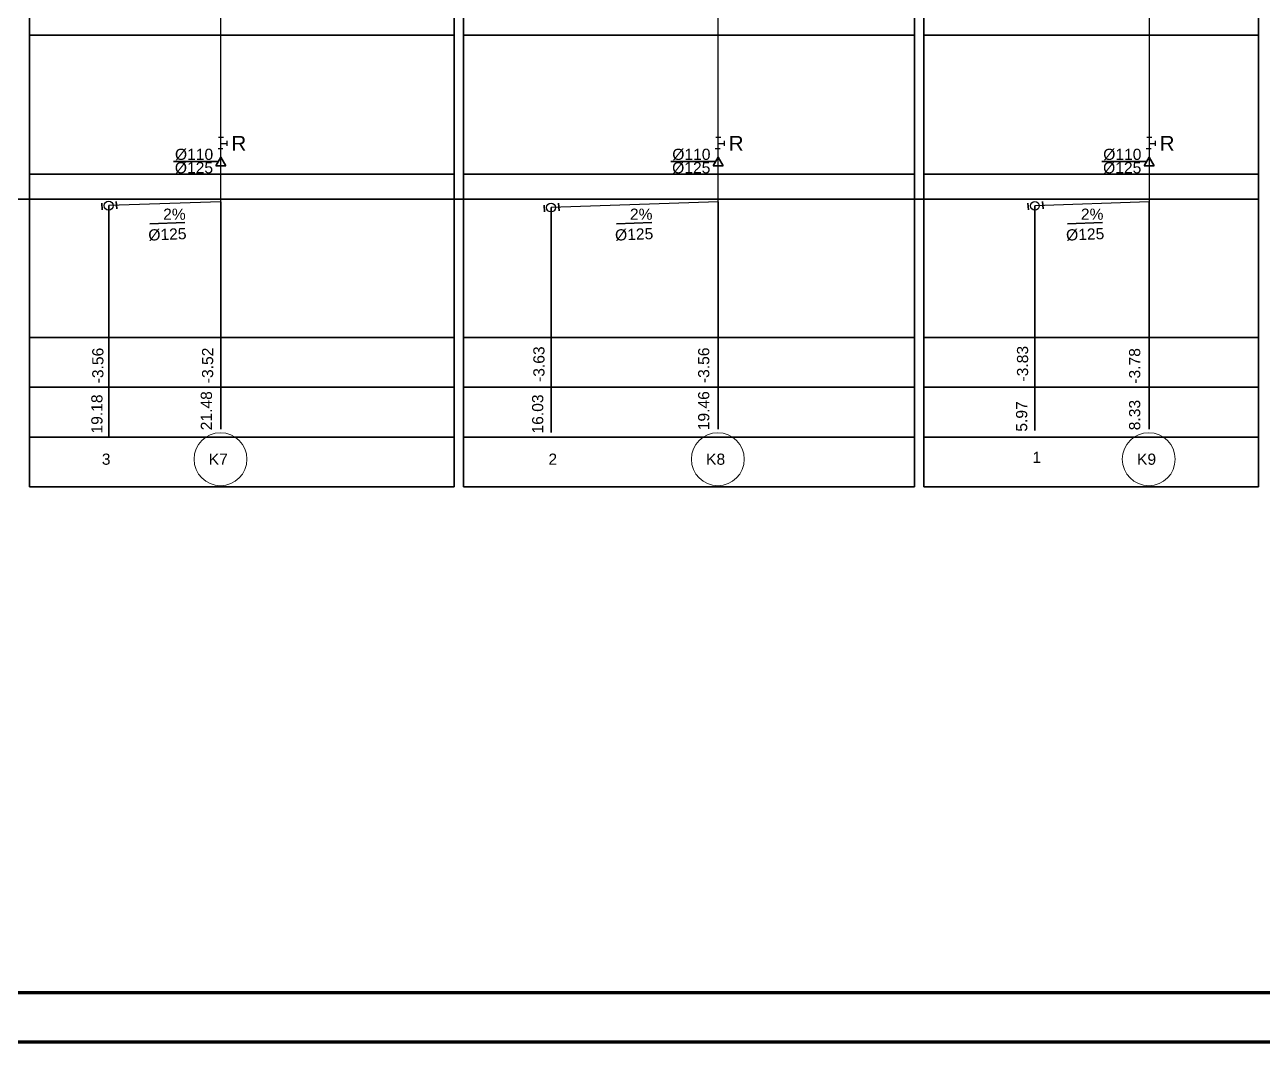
# Model space of a CAD drawing. Header units: millimetres. Extents: x 135 to 13042, y 991 to 8969.
# Drawn here: x 2505.1 to 2754.3, y 991 to 1195.7 of the extents above; entities that cross this region are included whole.
import ezdxf

# ---------------------------------------------------------------- set-up
doc = ezdxf.new("R2010")
doc.units = ezdxf.units.MM
doc.layers.add('kanalizacja', color=7, linetype='Continuous', true_color=0xb06239)
doc.layers.add('PDF _Geometria', color=7, linetype='Continuous')
doc.styles.add('numery działek', font='arial.ttf', dxfattribs={"height": 15})

msp = doc.modelspace()

# ---------------------------------------------------------------- linework, layer by layer
at = {"linetype": 'ByBlock', "lineweight": 35}
for p, q in [((2591.53, 1102.75), (2591.53, 1338.6)), ((2684.13, 1102.75), (2684.13, 1338.6)), ((2753.33, 1102.75), (2753.33, 1338.6)), ((2544.55, 1169.05), (2543.55, 1167.32)), ((2545.55, 1167.32), (2544.55, 1169.05)), ((2644.59, 1169.05), (2643.59, 1167.32)), ((2645.59, 1167.32), (2644.59, 1169.05)), ((2731.28, 1169.05), (2730.28, 1167.32)), ((2732.28, 1167.32), (2731.28, 1169.05)), ((2544.05, 1168.19), (2535.04, 1168.19)), ((2543.55, 1167.32), (2545.55, 1167.32)), ((2644.09, 1168.19), (2635.08, 1168.19)), ((2643.59, 1167.32), (2645.59, 1167.32)), ((2730.78, 1168.19), (2721.76, 1168.19)), ((2730.28, 1167.32), (2732.28, 1167.32)), ((2506.04, 1165.6), (2591.53, 1165.6)), ((2593.38, 1165.6), (2684.13, 1165.6)), ((2685.98, 1165.6), (2753.33, 1165.6)), ((2753.33, 1160.6), (2325.14, 1160.6)), ((2520.71, 1158.44), (2520.59, 1159.81)), ((2522, 1159.29), (2522, 1112.79)), ((2523.52, 1160.16), (2523.66, 1158.64)), ((2544.55, 1160.07), (2544.55, 1114.32)), ((2609.69, 1158.05), (2609.57, 1159.42)), ((2610.98, 1158.9), (2610.98, 1113.67)), ((2612.5, 1159.78), (2612.63, 1158.26)), ((2644.59, 1160.07), (2644.59, 1114.32)), ((2707.04, 1158.42), (2706.92, 1159.8)), ((2708.33, 1159.27), (2708.33, 1114.04)), ((2709.85, 1160.15), (2709.99, 1158.63)), ((2731.28, 1160.07), (2731.28, 1114.32)), ((2537.33, 1155.89), (2530.29, 1155.64)), ((2631.23, 1155.89), (2624.18, 1155.64)), ((2721.95, 1155.89), (2714.9, 1155.64)), ((2506.04, 1132.75), (2591.53, 1132.75)), ((2593.38, 1132.75), (2684.13, 1132.75)), ((2685.98, 1132.75), (2753.33, 1132.75)), ((2506.04, 1122.75), (2591.53, 1122.75)), ((2593.38, 1122.75), (2684.13, 1122.75)), ((2685.98, 1122.75), (2753.33, 1122.75)), ((2506.04, 1112.75), (2591.53, 1112.75)), ((2593.38, 1112.75), (2684.13, 1112.75)), ((2685.98, 1112.75), (2753.33, 1112.75)), ((2506.04, 1102.75), (2591.53, 1102.75)), ((2593.38, 1102.75), (2684.13, 1102.75)), ((2685.98, 1102.75), (2753.33, 1102.75))]:
    msp.add_line(p, q, dxfattribs=at)
at = {"lineweight": 35}
for p, q in [((2506.04, 1193.6), (2591.53, 1193.6)), ((2593.38, 1193.6), (2684.13, 1193.6)), ((2685.98, 1193.6), (2753.33, 1193.6))]:
    msp.add_line(p, q, dxfattribs=at)
at = {"linetype": 'ByBlock', "lineweight": 70}
msp.add_line((2191.23, 1000.99), (3261.23, 1000.99), dxfattribs=at)
msp.add_lwpolyline([(2171.23, 990.99), (2171.23, 1410.99), (3271.23, 1410.99), (3271.23, 990.99), (2171.23, 990.99)], dxfattribs=at)
at = {"lineweight": 35}
for points in [[(2506.04, 1102.75), (2506.04, 1193.6), (2506.04, 1198.6), (2506.04, 1228.6), (2506.04, 1233.6), (2506.04, 1263.6), (2506.04, 1268.6), (2506.04, 1298.6), (2506.04, 1303.6), (2506.04, 1333.6), (2506.04, 1338.6)], [(2593.38, 1102.75), (2593.38, 1193.6), (2593.38, 1198.6), (2593.38, 1228.6), (2593.38, 1233.6), (2593.38, 1263.6), (2593.38, 1268.6), (2593.38, 1298.6), (2593.38, 1303.6), (2593.38, 1333.6), (2593.38, 1338.6)], [(2685.98, 1102.75), (2685.98, 1193.6), (2685.98, 1198.6), (2685.98, 1228.6), (2685.98, 1233.6), (2685.98, 1263.6), (2685.98, 1268.6), (2685.98, 1298.6), (2685.98, 1303.6), (2685.98, 1333.6), (2685.98, 1338.6)]]:
    msp.add_lwpolyline(points, dxfattribs=at)
at = {"layer": 'kanalizacja', "linetype": 'ByBlock', "lineweight": 25}
for p, q in [((2544.55, 1160.07), (2544.55, 1338.6)), ((2644.59, 1160.07), (2644.59, 1338.6)), ((2545.11, 1172.99), (2544.11, 1172.99)), ((2544.55, 1171.81), (2545.75, 1171.81)), ((2545.75, 1172.31), (2545.75, 1171.31)), ((2645.15, 1172.99), (2644.15, 1172.99)), ((2644.59, 1171.81), (2645.79, 1171.81)), ((2645.79, 1172.31), (2645.79, 1171.31)), ((2731.84, 1172.99), (2730.84, 1172.99)), ((2731.28, 1171.81), (2732.48, 1171.81)), ((2732.48, 1172.31), (2732.48, 1171.31)), ((2544.99, 1170.74), (2543.99, 1170.74)), ((2645.03, 1170.74), (2644.03, 1170.74)), ((2731.72, 1170.74), (2730.72, 1170.74)), ((2544.55, 1160.07), (2522, 1159.29)), ((2644.59, 1160.07), (2610.98, 1158.9)), ((2731.28, 1160.07), (2708.33, 1159.27))]:
    msp.add_line(p, q, dxfattribs=at)
at = {"layer": 'kanalizacja', "lineweight": 25}
msp.add_line((2731.28, 1338.6), (2731.28, 1160.07), dxfattribs=at)
at = {"layer": 'kanalizacja', "linetype": 'ByBlock', "lineweight": 25}
for centre in [(2522, 1159.29), (2610.98, 1158.9), (2708.33, 1159.27)]:
    msp.add_circle(centre, 0.88, dxfattribs=at)
at = {"layer": 'PDF _Geometria', "lineweight": 9}
for centre in [(2544.49, 1108.28), (2644.53, 1108.28), (2731.22, 1108.28)]:
    msp.add_circle(centre, 5.32, dxfattribs=at)

# ---------------------------------------------------------------- texts
at = {"lineweight": 35, "char_height": 2.25, "attachment_point": 1, "style": 'numery działek'}
for s, insert in [('%%C110', (2535.33, 1170.74)), ('%%C110', (2635.37, 1170.74)), ('%%C110', (2722.06, 1170.74)), ('%%C125', (2535.31, 1168.05)), ('%%C125', (2635.35, 1168.05)), ('%%C125', (2722.04, 1168.05)), ('2%', (2532.95, 1158.7)), ('2%', (2626.85, 1158.7)), ('2%', (2717.57, 1158.7))]:
    msp.add_mtext_dynamic_manual_height_columns(s, width=48.7081, gutter_width=75, heights=[0], dxfattribs=dict(at, insert=insert))
for s, width, insert, rotation in [('%%C125', 48.7081, (2529.92, 1154.49), 2.4592), ('%%C125', 48.7081, (2623.81, 1154.49), 2.4592), ('%%C125', 48.7081, (2714.54, 1154.49), 2.4592), ('-3.56', 10.1349, (2518.69, 1123.55), 90), ('-3.52', 10.1349, (2540.77, 1123.57), 90), ('-3.63', 10.1349, (2607.42, 1123.82), 90), ('-3.56', 10.1349, (2640.57, 1123.59), 90), ('-3.83', 10.1349, (2704.71, 1123.91), 90), ('-3.78', 10.1349, (2727.26, 1123.47), 90), ('19.18', 10.1349, (2518.5, 1113.45), 90), ('21.48', 10.1349, (2540.53, 1114.1), 90), ('16.03', 10.1349, (2607.17, 1113.45), 90), ('19.46', 10.1349, (2640.57, 1114.1), 90), ('5.97', 10.1349, (2704.52, 1113.82), 90), ('8.33', 10.1349, (2727.26, 1114.1), 90)]:
    msp.add_mtext_dynamic_manual_height_columns(s, width=width, gutter_width=75, heights=[0], dxfattribs=dict(at, insert=insert, rotation=rotation))
at = {"layer": 'kanalizacja', "linetype": 'ByBlock', "lineweight": 25, "char_height": 2.95, "attachment_point": 1, "style": 'numery działek'}
for insert in [(2546.7, 1173.32), (2646.74, 1173.32), (2733.43, 1173.32)]:
    msp.add_mtext_dynamic_manual_height_columns('R', width=4.6018, gutter_width=75, heights=[0], dxfattribs=dict(at, insert=insert))
at = {"layer": 'kanalizacja', "lineweight": 25, "char_height": 2.25, "attachment_point": 1, "style": 'numery działek'}
for s, insert in [('3', (2520.62, 1109.41)), ('K7', (2542.13, 1109.41)), ('2', (2610.46, 1109.41)), ('K8', (2642.17, 1109.41)), ('1', (2707.82, 1109.78)), ('K9', (2728.86, 1109.41))]:
    msp.add_mtext_dynamic_manual_height_columns(s, width=48.7081, gutter_width=75, heights=[0], dxfattribs=dict(at, insert=insert))

doc.saveas('drawing.dxf')
